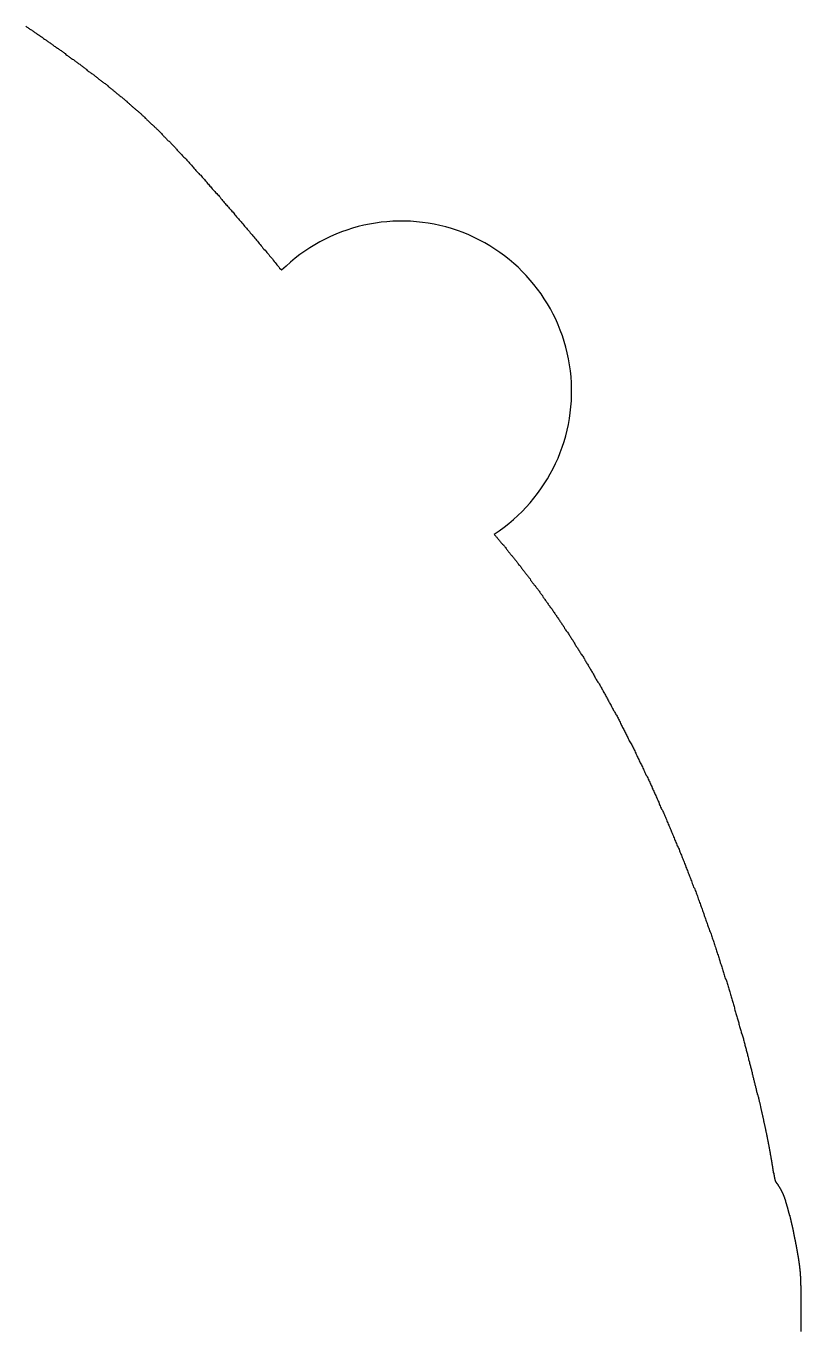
# Model space of a CAD drawing. Header units: millimetres. Extents: x 35 to 605, y 64 to 964.
# Drawn here: x 340.14 to 362.9, y 581.13 to 619.46 of the extents above; entities that cross this region are included whole.
import ezdxf

# ---------------------------------------------------------------- set-up
doc = ezdxf.new("R2010")
doc.units = ezdxf.units.MM

msp = doc.modelspace()

# ---------------------------------------------------------------- linework, layer by layer
for points in [[(340.127, 619.458, 0), (340.147, 619.438, 0), (340.167, 619.428, 0), (340.187, 619.418, 0), (340.207, 619.398, 0), (340.227, 619.388, 0), (340.247, 619.368, 0), (340.267, 619.358, 0), (340.297, 619.348, 0), (340.317, 619.328, 0), (340.337, 619.318, 0), (340.357, 619.298, 0), (340.377, 619.288, 0), (340.397, 619.268, 0), (340.417, 619.258, 0), (340.437, 619.248, 0), (340.457, 619.228, 0), (340.477, 619.218, 0), (340.507, 619.198, 0), (340.527, 619.188, 0), (340.547, 619.168, 0), (340.567, 619.158, 0), (340.587, 619.138, 0), (340.607, 619.128, 0), (340.627, 619.108, 0), (340.647, 619.098, 0), (340.677, 619.078, 0), (340.697, 619.068, 0), (340.717, 619.058, 0), (340.737, 619.038, 0), (340.757, 619.028, 0), (340.777, 619.008, 0), (340.797, 618.998, 0), (340.817, 618.978, 0), (340.847, 618.968, 0), (340.867, 618.948, 0), (340.887, 618.938, 0), (340.907, 618.918, 0), (340.927, 618.908, 0), (340.947, 618.888, 0), (340.967, 618.868, 0), (340.997, 618.858, 0), (341.017, 618.838, 0), (341.037, 618.828, 0), (341.057, 618.808, 0), (341.077, 618.798, 0), (341.097, 618.778, 0), (341.117, 618.768, 0), (341.137, 618.748, 0), (341.167, 618.738, 0), (341.187, 618.718, 0), (341.207, 618.708, 0), (341.227, 618.688, 0), (341.247, 618.678, 0), (341.267, 618.658, 0), (341.287, 618.648, 0), (341.307, 618.628, 0), (341.337, 618.608, 0), (341.357, 618.598, 0), (341.377, 618.578, 0), (341.397, 618.568, 0), (341.417, 618.548, 0), (341.437, 618.538, 0), (341.457, 618.518, 0), (341.477, 618.508, 0), (341.507, 618.488, 0), (341.527, 618.478, 0), (341.547, 618.458, 0), (341.567, 618.438, 0), (341.587, 618.428, 0), (341.607, 618.408, 0), (341.627, 618.398, 0), (341.647, 618.378, 0), (341.667, 618.368, 0), (341.687, 618.348, 0), (341.717, 618.338, 0), (341.737, 618.318, 0), (341.757, 618.298, 0), (341.777, 618.288, 0), (341.797, 618.268, 0), (341.817, 618.258, 0), (341.837, 618.238, 0), (341.857, 618.228, 0), (341.877, 618.208, 0), (341.897, 618.198, 0), (341.917, 618.178, 0), (341.937, 618.158, 0), (341.957, 618.148, 0), (341.977, 618.128, 0), (341.997, 618.118, 0), (342.017, 618.098, 0), (342.037, 618.088, 0), (342.057, 618.068, 0), (342.087, 618.058, 0), (342.107, 618.038, 0), (342.127, 618.028, 0), (342.147, 618.008, 0), (342.167, 617.988, 0), (342.187, 617.978, 0), (342.207, 617.958, 0), (342.227, 617.948, 0), (342.247, 617.928, 0), (342.257, 617.918, 0), (342.277, 617.898, 0), (342.297, 617.888, 0), (342.317, 617.868, 0), (342.337, 617.858, 0), (342.357, 617.838, 0), (342.377, 617.828, 0), (342.397, 617.808, 0), (342.417, 617.798, 0), (342.437, 617.778, 0), (342.457, 617.768, 0), (342.477, 617.748, 0), (342.497, 617.738, 0), (342.517, 617.718, 0), (342.537, 617.708, 0), (342.547, 617.688, 0), (342.567, 617.678, 0), (342.587, 617.658, 0), (342.607, 617.648, 0), (342.627, 617.628, 0), (342.647, 617.618, 0), (342.667, 617.598, 0), (342.687, 617.588, 0), (342.697, 617.568, 0), (342.717, 617.558, 0), (342.737, 617.538, 0), (342.757, 617.528, 0), (342.777, 617.508, 0), (342.787, 617.498, 0), (342.807, 617.478, 0), (342.827, 617.468, 0), (342.847, 617.448, 0), (342.867, 617.438, 0), (342.877, 617.418, 0), (342.897, 617.408, 0), (342.917, 617.388, 0), (342.937, 617.378, 0), (342.957, 617.358, 0), (342.967, 617.348, 0), (342.987, 617.328, 0), (343.007, 617.318, 0), (343.027, 617.298, 0), (343.037, 617.288, 0), (343.057, 617.268, 0), (343.077, 617.258, 0), (343.097, 617.248, 0), (343.107, 617.228, 0), (343.127, 617.218, 0), (343.147, 617.198, 0), (343.167, 617.188, 0), (343.177, 617.168, 0), (343.197, 617.158, 0), (343.217, 617.138, 0), (343.227, 617.128, 0), (343.247, 617.108, 0), (343.267, 617.098, 0), (343.277, 617.078, 0), (343.297, 617.068, 0), (343.317, 617.048, 0), (343.337, 617.038, 0), (343.347, 617.018, 0), (343.367, 617.008, 0), (343.387, 616.988, 0), (343.397, 616.978, 0), (343.417, 616.958, 0), (343.437, 616.948, 0), (343.447, 616.928, 0), (343.467, 616.918, 0), (343.487, 616.898, 0), (343.507, 616.888, 0), (343.517, 616.868, 0), (343.537, 616.848, 0), (343.557, 616.838, 0), (343.567, 616.818, 0), (343.587, 616.808, 0), (343.607, 616.788, 0), (343.617, 616.778, 0), (343.637, 616.758, 0), (343.657, 616.748, 0), (343.677, 616.728, 0), (343.687, 616.708, 0), (343.707, 616.698, 0), (343.727, 616.678, 0), (343.737, 616.668, 0), (343.757, 616.648, 0), (343.777, 616.628, 0), (343.787, 616.618, 0), (343.807, 616.598, 0), (343.827, 616.578, 0), (343.847, 616.568, 0), (343.857, 616.548, 0), (343.877, 616.528, 0), (343.897, 616.518, 0), (343.907, 616.498, 0), (343.927, 616.478, 0), (343.947, 616.468, 0), (343.967, 616.448, 0), (343.977, 616.428, 0), (343.997, 616.418, 0), (344.017, 616.398, 0), (344.037, 616.378, 0), (344.047, 616.368, 0), (344.067, 616.348, 0), (344.087, 616.328, 0), (344.107, 616.308, 0), (344.117, 616.298, 0), (344.137, 616.278, 0), (344.157, 616.258, 0), (344.177, 616.238, 0), (344.187, 616.218, 0), (344.207, 616.208, 0), (344.227, 616.188, 0), (344.247, 616.168, 0), (344.267, 616.148, 0), (344.277, 616.128, 0), (344.297, 616.108, 0), (344.317, 616.088, 0), (344.337, 616.078, 0), (344.357, 616.058, 0), (344.377, 616.038, 0), (344.387, 616.018, 0), (344.407, 615.998, 0), (344.427, 615.978, 0), (344.447, 615.958, 0), (344.467, 615.938, 0), (344.487, 615.918, 0), (344.507, 615.898, 0), (344.527, 615.878, 0), (344.537, 615.858, 0), (344.557, 615.838, 0), (344.577, 615.818, 0), (344.597, 615.798, 0), (344.617, 615.778, 0), (344.637, 615.758, 0), (344.657, 615.738, 0), (344.677, 615.718, 0), (344.697, 615.698, 0), (344.717, 615.678, 0), (344.737, 615.648, 0), (344.757, 615.628, 0), (344.777, 615.608, 0), (344.797, 615.588, 0), (344.817, 615.568, 0), (344.837, 615.548, 0), (344.857, 615.518, 0), (344.877, 615.498, 0), (344.897, 615.478, 0), (344.917, 615.458, 0), (344.937, 615.428, 0), (344.957, 615.408, 0), (344.977, 615.388, 0), (344.997, 615.368, 0), (345.027, 615.338, 0), (345.047, 615.318, 0), (345.067, 615.288, 0), (345.087, 615.268, 0), (345.107, 615.248, 0), (345.127, 615.218, 0), (345.147, 615.198, 0), (345.177, 615.168, 0), (345.197, 615.148, 0), (345.217, 615.128, 0), (345.237, 615.098, 0), (345.267, 615.078, 0), (345.287, 615.048, 0), (345.307, 615.018, 0), (345.327, 614.998, 0), (345.357, 614.968, 0), (345.377, 614.948, 0), (345.397, 614.918, 0), (345.427, 614.898, 0), (345.447, 614.868, 0), (345.467, 614.838, 0), (345.497, 614.818, 0), (345.517, 614.788, 0), (345.537, 614.758, 0), (345.567, 614.738, 0), (345.587, 614.708, 0), (345.607, 614.678, 0), (345.637, 614.648, 0), (345.657, 614.628, 0), (345.687, 614.598, 0), (345.707, 614.568, 0), (345.737, 614.538, 0), (345.757, 614.508, 0), (345.787, 614.488, 0), (345.807, 614.458, 0), (345.837, 614.428, 0), (345.857, 614.398, 0), (345.887, 614.368, 0), (345.907, 614.338, 0), (345.937, 614.308, 0), (345.957, 614.278, 0), (345.987, 614.248, 0), (346.007, 614.218, 0), (346.037, 614.198, 0), (346.057, 614.168, 0), (346.087, 614.138, 0), (346.107, 614.108, 0), (346.137, 614.078, 0), (346.167, 614.048, 0), (346.187, 614.018, 0), (346.217, 613.988, 0), (346.237, 613.958, 0), (346.267, 613.918, 0), (346.297, 613.888, 0), (346.317, 613.858, 0), (346.347, 613.828, 0), (346.377, 613.798, 0), (346.397, 613.768, 0), (346.427, 613.738, 0), (346.457, 613.708, 0), (346.477, 613.678, 0), (346.507, 613.648, 0), (346.537, 613.608, 0), (346.557, 613.578, 0), (346.587, 613.548, 0), (346.617, 613.518, 0), (346.637, 613.488, 0), (346.667, 613.458, 0), (346.697, 613.428, 0), (346.717, 613.388, 0), (346.747, 613.358, 0), (346.777, 613.328, 0), (346.797, 613.298, 0), (346.827, 613.268, 0), (346.857, 613.228, 0), (346.887, 613.198, 0), (346.907, 613.168, 0), (346.937, 613.138, 0), (346.967, 613.098, 0), (346.987, 613.068, 0), (347.017, 613.038, 0), (347.047, 613.008, 0), (347.077, 612.978, 0), (347.097, 612.938, 0), (347.127, 612.908, 0), (347.157, 612.878, 0), (347.187, 612.838, 0), (347.207, 612.808, 0), (347.237, 612.778, 0), (347.267, 612.748, 0), (347.287, 612.708, 0), (347.317, 612.678, 0), (347.347, 612.648, 0), (347.377, 612.618, 0), (347.397, 612.578, 0), (347.427, 612.548, 0), (347.457, 612.518, 0), (347.487, 612.478, 0), (347.507, 612.448, 0), (347.537, 612.418, 0), (347.567, 612.388, 0), (347.587, 612.348, 0), (347.617, 612.318, 0), (347.647, 612.288, 0)], [(353.887, 604.538, 0), (353.897, 604.518, 0), (353.917, 604.498, 0), (353.937, 604.478, 0), (353.947, 604.458, 0), (353.967, 604.448, 0), (353.977, 604.428, 0), (353.997, 604.408, 0), (354.007, 604.388, 0), (354.027, 604.368, 0), (354.047, 604.348, 0), (354.057, 604.328, 0), (354.077, 604.308, 0), (354.087, 604.288, 0), (354.107, 604.268, 0), (354.117, 604.258, 0), (354.137, 604.238, 0), (354.157, 604.218, 0), (354.167, 604.198, 0), (354.187, 604.178, 0), (354.197, 604.158, 0), (354.217, 604.138, 0), (354.237, 604.118, 0), (354.247, 604.098, 0), (354.267, 604.078, 0), (354.277, 604.058, 0), (354.297, 604.038, 0), (354.307, 604.018, 0), (354.327, 603.998, 0), (354.347, 603.978, 0), (354.357, 603.958, 0), (354.377, 603.938, 0), (354.387, 603.918, 0), (354.407, 603.908, 0), (354.417, 603.888, 0), (354.437, 603.868, 0), (354.457, 603.848, 0), (354.467, 603.828, 0), (354.487, 603.808, 0), (354.497, 603.788, 0), (354.517, 603.768, 0), (354.537, 603.748, 0), (354.547, 603.728, 0), (354.567, 603.708, 0), (354.577, 603.688, 0), (354.597, 603.668, 0), (354.607, 603.648, 0), (354.627, 603.628, 0), (354.647, 603.608, 0), (354.657, 603.588, 0), (354.677, 603.568, 0), (354.687, 603.538, 0), (354.707, 603.518, 0), (354.717, 603.498, 0), (354.737, 603.478, 0), (354.757, 603.458, 0), (354.767, 603.438, 0), (354.787, 603.418, 0), (354.797, 603.398, 0), (354.817, 603.378, 0), (354.827, 603.358, 0), (354.847, 603.338, 0), (354.867, 603.318, 0), (354.877, 603.298, 0), (354.897, 603.278, 0), (354.907, 603.258, 0), (354.927, 603.238, 0), (354.947, 603.218, 0), (354.957, 603.188, 0), (354.977, 603.168, 0), (354.987, 603.148, 0), (355.007, 603.128, 0), (355.017, 603.108, 0), (355.037, 603.088, 0), (355.057, 603.068, 0), (355.067, 603.048, 0), (355.087, 603.028, 0), (355.097, 602.998, 0), (355.117, 602.978, 0), (355.127, 602.958, 0), (355.147, 602.938, 0), (355.167, 602.918, 0), (355.177, 602.898, 0), (355.197, 602.878, 0), (355.207, 602.858, 0), (355.227, 602.828, 0), (355.237, 602.808, 0), (355.257, 602.788, 0), (355.267, 602.768, 0), (355.287, 602.748, 0), (355.307, 602.728, 0), (355.317, 602.698, 0), (355.337, 602.678, 0), (355.347, 602.658, 0), (355.367, 602.638, 0), (355.377, 602.618, 0), (355.397, 602.588, 0), (355.417, 602.568, 0), (355.427, 602.548, 0), (355.447, 602.528, 0), (355.457, 602.508, 0), (355.477, 602.478, 0), (355.487, 602.458, 0), (355.507, 602.438, 0), (355.527, 602.418, 0), (355.537, 602.388, 0), (355.557, 602.368, 0), (355.567, 602.348, 0), (355.587, 602.328, 0), (355.597, 602.298, 0), (355.617, 602.278, 0), (355.627, 602.258, 0), (355.647, 602.238, 0), (355.667, 602.208, 0), (355.677, 602.188, 0), (355.697, 602.168, 0), (355.707, 602.148, 0), (355.727, 602.118, 0), (355.737, 602.098, 0), (355.757, 602.078, 0), (355.777, 602.048, 0), (355.787, 602.028, 0), (355.807, 602.008, 0), (355.817, 601.978, 0), (355.837, 601.958, 0), (355.847, 601.938, 0), (355.867, 601.918, 0), (355.877, 601.888, 0), (355.897, 601.868, 0), (355.917, 601.848, 0), (355.927, 601.818, 0), (355.947, 601.798, 0), (355.957, 601.768, 0), (355.977, 601.748, 0), (355.987, 601.728, 0), (356.007, 601.698, 0), (356.017, 601.678, 0), (356.037, 601.658, 0), (356.057, 601.628, 0), (356.067, 601.608, 0), (356.087, 601.578, 0), (356.097, 601.558, 0), (356.117, 601.538, 0), (356.127, 601.508, 0), (356.147, 601.488, 0), (356.157, 601.458, 0), (356.177, 601.438, 0), (356.197, 601.418, 0), (356.207, 601.388, 0), (356.227, 601.368, 0), (356.237, 601.338, 0), (356.257, 601.318, 0), (356.267, 601.288, 0), (356.287, 601.268, 0), (356.297, 601.238, 0), (356.317, 601.218, 0), (356.337, 601.198, 0), (356.347, 601.168, 0), (356.367, 601.148, 0), (356.377, 601.118, 0), (356.397, 601.098, 0), (356.407, 601.068, 0), (356.427, 601.048, 0), (356.437, 601.018, 0), (356.457, 600.998, 0), (356.477, 600.968, 0), (356.487, 600.948, 0), (356.507, 600.918, 0), (356.517, 600.888, 0), (356.537, 600.868, 0), (356.547, 600.838, 0), (356.567, 600.818, 0), (356.577, 600.788, 0), (356.597, 600.768, 0), (356.607, 600.738, 0), (356.627, 600.718, 0), (356.647, 600.688, 0), (356.657, 600.658, 0), (356.677, 600.638, 0), (356.687, 600.608, 0), (356.707, 600.588, 0), (356.717, 600.558, 0), (356.737, 600.528, 0), (356.747, 600.508, 0), (356.767, 600.478, 0), (356.787, 600.458, 0), (356.797, 600.428, 0), (356.817, 600.398, 0), (356.827, 600.378, 0), (356.847, 600.348, 0), (356.857, 600.318, 0), (356.877, 600.298, 0), (356.887, 600.268, 0), (356.907, 600.238, 0), (356.917, 600.218, 0), (356.937, 600.188, 0), (356.957, 600.158, 0), (356.967, 600.138, 0), (356.987, 600.108, 0), (356.997, 600.078, 0), (357.017, 600.058, 0), (357.027, 600.028, 0), (357.047, 599.998, 0), (357.057, 599.968, 0), (357.077, 599.948, 0), (357.087, 599.918, 0), (357.107, 599.888, 0), (357.127, 599.858, 0), (357.137, 599.838, 0), (357.157, 599.808, 0), (357.167, 599.778, 0), (357.187, 599.748, 0), (357.197, 599.728, 0), (357.217, 599.698, 0), (357.227, 599.668, 0), (357.247, 599.638, 0), (357.257, 599.608, 0), (357.277, 599.588, 0), (357.287, 599.558, 0), (357.307, 599.528, 0), (357.327, 599.498, 0), (357.337, 599.468, 0), (357.357, 599.438, 0), (357.367, 599.418, 0), (357.387, 599.388, 0), (357.397, 599.358, 0), (357.417, 599.328, 0), (357.427, 599.298, 0), (357.447, 599.268, 0), (357.457, 599.238, 0), (357.477, 599.218, 0), (357.497, 599.188, 0), (357.507, 599.158, 0), (357.527, 599.128, 0), (357.537, 599.098, 0), (357.557, 599.068, 0), (357.567, 599.038, 0), (357.587, 599.008, 0), (357.597, 598.978, 0), (357.617, 598.948, 0), (357.627, 598.918, 0), (357.647, 598.888, 0), (357.657, 598.858, 0), (357.677, 598.828, 0), (357.697, 598.798, 0), (357.707, 598.768, 0), (357.727, 598.738, 0), (357.737, 598.708, 0), (357.757, 598.678, 0), (357.767, 598.648, 0), (357.787, 598.618, 0), (357.797, 598.588, 0), (357.817, 598.558, 0), (357.827, 598.528, 0), (357.847, 598.498, 0), (357.857, 598.468, 0), (357.877, 598.438, 0), (357.887, 598.408, 0), (357.907, 598.378, 0), (357.927, 598.348, 0), (357.937, 598.318, 0), (357.957, 598.288, 0), (357.967, 598.258, 0), (357.987, 598.228, 0), (357.997, 598.198, 0), (358.017, 598.168, 0), (358.027, 598.128, 0), (358.047, 598.098, 0), (358.057, 598.068, 0), (358.077, 598.038, 0), (358.087, 598.008, 0), (358.107, 597.978, 0), (358.117, 597.948, 0), (358.137, 597.918, 0), (358.147, 597.878, 0), (358.167, 597.848, 0), (358.177, 597.818, 0), (358.197, 597.788, 0), (358.217, 597.758, 0), (358.227, 597.728, 0), (358.247, 597.698, 0), (358.257, 597.658, 0), (358.277, 597.628, 0), (358.287, 597.598, 0), (358.307, 597.568, 0), (358.317, 597.538, 0), (358.337, 597.498, 0), (358.347, 597.468, 0), (358.367, 597.438, 0), (358.377, 597.408, 0), (358.397, 597.378, 0), (358.407, 597.338, 0), (358.427, 597.308, 0), (358.437, 597.278, 0), (358.457, 597.248, 0), (358.467, 597.208, 0), (358.487, 597.178, 0), (358.497, 597.148, 0), (358.517, 597.118, 0), (358.527, 597.078, 0), (358.547, 597.048, 0), (358.557, 597.018, 0), (358.577, 596.988, 0), (358.587, 596.948, 0), (358.607, 596.918, 0), (358.617, 596.888, 0), (358.637, 596.858, 0), (358.647, 596.818, 0), (358.667, 596.788, 0), (358.677, 596.758, 0), (358.697, 596.718, 0), (358.707, 596.688, 0), (358.727, 596.658, 0), (358.737, 596.618, 0), (358.747, 596.588, 0), (358.767, 596.558, 0), (358.777, 596.518, 0), (358.797, 596.488, 0), (358.807, 596.458, 0), (358.827, 596.428, 0), (358.837, 596.388, 0), (358.857, 596.358, 0), (358.867, 596.328, 0), (358.887, 596.288, 0), (358.897, 596.258, 0), (358.917, 596.218, 0), (358.927, 596.188, 0), (358.947, 596.158, 0), (358.957, 596.118, 0), (358.967, 596.088, 0), (358.987, 596.058, 0), (358.997, 596.018, 0), (359.017, 595.988, 0), (359.027, 595.958, 0), (359.047, 595.918, 0), (359.057, 595.888, 0), (359.077, 595.848, 0), (359.087, 595.818, 0), (359.097, 595.788, 0), (359.117, 595.748, 0), (359.127, 595.718, 0), (359.147, 595.688, 0), (359.157, 595.648, 0), (359.177, 595.618, 0), (359.187, 595.578, 0), (359.197, 595.548, 0), (359.217, 595.518, 0), (359.227, 595.478, 0), (359.247, 595.448, 0), (359.257, 595.408, 0), (359.267, 595.378, 0), (359.287, 595.338, 0), (359.297, 595.308, 0), (359.317, 595.278, 0), (359.327, 595.238, 0), (359.337, 595.208, 0), (359.357, 595.168, 0), (359.367, 595.138, 0), (359.387, 595.108, 0), (359.397, 595.068, 0), (359.407, 595.038, 0), (359.427, 594.998, 0), (359.437, 594.968, 0), (359.457, 594.928, 0), (359.467, 594.898, 0), (359.477, 594.858, 0), (359.497, 594.828, 0), (359.507, 594.798, 0), (359.517, 594.758, 0), (359.537, 594.728, 0), (359.547, 594.688, 0), (359.567, 594.658, 0), (359.577, 594.618, 0), (359.587, 594.588, 0), (359.607, 594.548, 0), (359.617, 594.518, 0), (359.627, 594.488, 0), (359.647, 594.448, 0), (359.657, 594.418, 0), (359.667, 594.378, 0), (359.687, 594.348, 0), (359.697, 594.308, 0), (359.707, 594.278, 0), (359.727, 594.238, 0), (359.737, 594.208, 0), (359.747, 594.168, 0), (359.767, 594.138, 0), (359.777, 594.108, 0), (359.787, 594.068, 0), (359.807, 594.038, 0), (359.817, 593.998, 0), (359.827, 593.968, 0), (359.847, 593.928, 0), (359.857, 593.898, 0), (359.867, 593.858, 0), (359.877, 593.828, 0), (359.897, 593.788, 0), (359.907, 593.758, 0), (359.917, 593.718, 0), (359.937, 593.688, 0), (359.947, 593.648, 0), (359.957, 593.618, 0), (359.967, 593.588, 0), (359.987, 593.548, 0), (359.997, 593.518, 0), (360.007, 593.478, 0), (360.017, 593.448, 0), (360.037, 593.408, 0), (360.047, 593.378, 0), (360.057, 593.338, 0), (360.067, 593.308, 0), (360.087, 593.268, 0), (360.097, 593.238, 0), (360.107, 593.198, 0), (360.117, 593.168, 0), (360.137, 593.128, 0), (360.147, 593.098, 0), (360.157, 593.058, 0), (360.167, 593.028, 0), (360.177, 592.998, 0), (360.197, 592.958, 0), (360.207, 592.928, 0), (360.217, 592.888, 0), (360.227, 592.858, 0), (360.247, 592.818, 0), (360.257, 592.788, 0), (360.267, 592.748, 0), (360.277, 592.718, 0), (360.287, 592.678, 0), (360.297, 592.648, 0), (360.317, 592.608, 0), (360.327, 592.578, 0), (360.337, 592.548, 0), (360.347, 592.508, 0), (360.357, 592.478, 0), (360.367, 592.438, 0), (360.387, 592.408, 0), (360.397, 592.368, 0), (360.407, 592.338, 0), (360.417, 592.298, 0), (360.427, 592.268, 0), (360.437, 592.238, 0), (360.447, 592.198, 0), (360.467, 592.168, 0), (360.477, 592.128, 0), (360.487, 592.098, 0), (360.497, 592.058, 0), (360.507, 592.028, 0), (360.517, 591.998, 0), (360.527, 591.958, 0), (360.537, 591.928, 0), (360.557, 591.888, 0), (360.567, 591.858, 0), (360.577, 591.828, 0), (360.587, 591.788, 0), (360.597, 591.758, 0), (360.607, 591.718, 0), (360.617, 591.688, 0), (360.627, 591.658, 0), (360.637, 591.618, 0), (360.647, 591.588, 0), (360.657, 591.548, 0), (360.667, 591.518, 0), (360.677, 591.488, 0), (360.697, 591.448, 0), (360.707, 591.418, 0), (360.717, 591.388, 0), (360.727, 591.348, 0), (360.737, 591.318, 0), (360.747, 591.288, 0), (360.757, 591.248, 0), (360.767, 591.218, 0), (360.777, 591.178, 0), (360.787, 591.148, 0), (360.797, 591.118, 0), (360.807, 591.088, 0), (360.817, 591.048, 0), (360.827, 591.018, 0), (360.837, 590.988, 0), (360.847, 590.948, 0), (360.857, 590.918, 0), (360.867, 590.888, 0), (360.877, 590.848, 0), (360.887, 590.818, 0), (360.897, 590.788, 0), (360.907, 590.758, 0), (360.917, 590.718, 0), (360.927, 590.688, 0), (360.937, 590.658, 0), (360.947, 590.618, 0), (360.947, 590.588, 0), (360.957, 590.558, 0), (360.967, 590.528, 0), (360.977, 590.498, 0), (360.987, 590.458, 0), (360.997, 590.428, 0), (361.007, 590.398, 0), (361.017, 590.368, 0), (361.027, 590.328, 0), (361.037, 590.298, 0), (361.047, 590.268, 0), (361.057, 590.238, 0), (361.067, 590.208, 0), (361.077, 590.178, 0), (361.077, 590.138, 0), (361.087, 590.108, 0), (361.097, 590.078, 0), (361.107, 590.048, 0), (361.117, 590.018, 0), (361.127, 589.988, 0), (361.137, 589.958, 0), (361.147, 589.918, 0), (361.147, 589.888, 0), (361.157, 589.858, 0), (361.167, 589.828, 0), (361.177, 589.798, 0), (361.187, 589.768, 0), (361.197, 589.738, 0), (361.207, 589.708, 0), (361.207, 589.678, 0), (361.217, 589.648, 0), (361.227, 589.618, 0), (361.237, 589.588, 0), (361.247, 589.558, 0), (361.247, 589.528, 0), (361.257, 589.498, 0), (361.267, 589.468, 0), (361.277, 589.438, 0), (361.287, 589.408, 0), (361.287, 589.378, 0), (361.297, 589.348, 0), (361.307, 589.318, 0), (361.317, 589.288, 0), (361.327, 589.258, 0), (361.327, 589.228, 0), (361.337, 589.198, 0), (361.347, 589.168, 0), (361.357, 589.138, 0), (361.357, 589.108, 0), (361.367, 589.078, 0), (361.377, 589.058, 0), (361.387, 589.028, 0), (361.387, 588.998, 0), (361.397, 588.968, 0), (361.407, 588.938, 0), (361.417, 588.908, 0), (361.417, 588.888, 0), (361.427, 588.858, 0), (361.437, 588.828, 0), (361.447, 588.798, 0), (361.447, 588.768, 0), (361.457, 588.748, 0), (361.467, 588.718, 0), (361.467, 588.688, 0), (361.477, 588.658, 0), (361.487, 588.638, 0), (361.487, 588.608, 0), (361.497, 588.578, 0), (361.507, 588.558, 0), (361.507, 588.528, 0), (361.517, 588.498, 0), (361.527, 588.478, 0), (361.527, 588.448, 0), (361.537, 588.418, 0), (361.547, 588.398, 0), (361.547, 588.368, 0), (361.557, 588.338, 0), (361.567, 588.318, 0), (361.567, 588.288, 0), (361.577, 588.268, 0), (361.587, 588.238, 0), (361.587, 588.218, 0), (361.597, 588.188, 0), (361.597, 588.168, 0), (361.607, 588.138, 0), (361.617, 588.118, 0), (361.617, 588.088, 0), (361.627, 588.068, 0), (361.627, 588.038, 0), (361.637, 588.018, 0), (361.647, 587.988, 0), (361.647, 587.968, 0), (361.657, 587.938, 0), (361.657, 587.918, 0), (361.667, 587.898, 0), (361.667, 587.868, 0), (361.677, 587.848, 0), (361.687, 587.828, 0), (361.687, 587.798, 0), (361.697, 587.778, 0), (361.697, 587.758, 0), (361.707, 587.728, 0), (361.707, 587.708, 0), (361.717, 587.688, 0), (361.717, 587.658, 0), (361.727, 587.638, 0), (361.727, 587.618, 0), (361.737, 587.598, 0), (361.737, 587.578, 0), (361.747, 587.548, 0), (361.747, 587.528, 0), (361.757, 587.508, 0), (361.757, 587.488, 0), (361.767, 587.468, 0), (361.767, 587.448, 0), (361.777, 587.418, 0), (361.777, 587.398, 0), (361.787, 587.378, 0), (361.787, 587.358, 0), (361.797, 587.338, 0), (361.797, 587.318, 0), (361.797, 587.298, 0), (361.807, 587.278, 0), (361.807, 587.258, 0), (361.817, 587.238, 0), (361.817, 587.218, 0), (361.827, 587.198, 0), (361.827, 587.178, 0), (361.837, 587.158, 0), (361.837, 587.148, 0), (361.837, 587.128, 0), (361.847, 587.108, 0), (361.847, 587.088, 0), (361.857, 587.068, 0), (361.857, 587.048, 0), (361.857, 587.028, 0), (361.867, 587.018, 0), (361.867, 586.998, 0), (361.867, 586.978, 0), (361.877, 586.958, 0), (361.877, 586.948, 0), (361.887, 586.928, 0), (361.887, 586.908, 0), (361.887, 586.888, 0), (361.897, 586.878, 0), (361.897, 586.858, 0), (361.897, 586.838, 0), (361.907, 586.828, 0), (361.907, 586.808, 0), (361.907, 586.798, 0), (361.917, 586.778, 0), (361.917, 586.758, 0), (361.917, 586.748, 0), (361.927, 586.728, 0), (361.927, 586.718, 0), (361.927, 586.698, 0), (361.937, 586.688, 0), (361.937, 586.668, 0), (361.937, 586.658, 0), (361.937, 586.638, 0), (361.947, 586.628, 0), (361.947, 586.608, 0), (361.947, 586.598, 0), (361.957, 586.578, 0), (361.957, 586.568, 0), (361.957, 586.548, 0), (361.957, 586.538, 0), (361.967, 586.528, 0), (361.967, 586.508, 0), (361.967, 586.498, 0), (361.967, 586.488, 0), (361.977, 586.468, 0), (361.977, 586.458, 0), (361.977, 586.448, 0), (361.977, 586.428, 0), (361.987, 586.418, 0), (361.987, 586.408, 0), (361.987, 586.398, 0), (361.987, 586.378, 0), (361.997, 586.368, 0), (361.997, 586.358, 0), (361.997, 586.348, 0), (361.997, 586.328, 0), (361.997, 586.318, 0), (362.007, 586.308, 0), (362.007, 586.298, 0), (362.007, 586.288, 0), (362.007, 586.278, 0), (362.017, 586.258, 0), (362.017, 586.248, 0), (362.017, 586.238, 0), (362.017, 586.228, 0), (362.017, 586.218, 0), (362.017, 586.208, 0), (362.027, 586.198, 0), (362.027, 586.188, 0), (362.027, 586.178, 0), (362.027, 586.168, 0), (362.027, 586.158, 0), (362.037, 586.148, 0), (362.037, 586.138, 0), (362.037, 586.128, 0), (362.037, 586.118, 0), (362.037, 586.108, 0), (362.037, 586.098, 0), (362.047, 586.088, 0), (362.047, 586.078, 0), (362.047, 586.068, 0), (362.047, 586.058, 0), (362.047, 586.048, 0), (362.047, 586.038, 0), (362.047, 586.028, 0), (362.057, 586.018, 0), (362.057, 586.018, 0), (362.057, 586.008, 0), (362.057, 585.998, 0), (362.057, 585.988, 0), (362.057, 585.978, 0), (362.057, 585.968, 0), (362.067, 585.968, 0), (362.067, 585.958, 0), (362.067, 585.948, 0), (362.067, 585.938, 0), (362.067, 585.928, 0), (362.067, 585.928, 0), (362.067, 585.918, 0), (362.067, 585.908, 0), (362.077, 585.898, 0), (362.077, 585.898, 0), (362.077, 585.888, 0), (362.077, 585.878, 0), (362.077, 585.868, 0), (362.077, 585.868, 0), (362.077, 585.858, 0), (362.077, 585.848, 0), (362.077, 585.848, 0), (362.087, 585.838, 0), (362.087, 585.828, 0), (362.087, 585.828, 0), (362.087, 585.818, 0), (362.087, 585.808, 0), (362.087, 585.808, 0), (362.087, 585.798, 0), (362.087, 585.798, 0), (362.087, 585.788, 0), (362.087, 585.778, 0), (362.097, 585.778, 0), (362.097, 585.768, 0), (362.097, 585.768, 0), (362.097, 585.758, 0), (362.097, 585.758, 0), (362.097, 585.748, 0), (362.097, 585.738, 0), (362.097, 585.738, 0), (362.097, 585.728, 0), (362.097, 585.728, 0), (362.097, 585.718, 0), (362.097, 585.718, 0), (362.107, 585.708, 0), (362.107, 585.708, 0), (362.107, 585.698, 0), (362.107, 585.698, 0), (362.107, 585.688, 0), (362.107, 585.688, 0), (362.107, 585.688, 0), (362.107, 585.678, 0), (362.107, 585.678, 0), (362.107, 585.668, 0), (362.107, 585.668, 0), (362.107, 585.658, 0), (362.107, 585.658, 0), (362.107, 585.658, 0), (362.117, 585.648, 0), (362.117, 585.648, 0), (362.117, 585.638, 0), (362.117, 585.638, 0), (362.117, 585.638, 0), (362.117, 585.628, 0), (362.117, 585.628, 0), (362.117, 585.628, 0), (362.117, 585.618, 0), (362.117, 585.618, 0), (362.117, 585.618, 0), (362.117, 585.608, 0), (362.117, 585.608, 0), (362.117, 585.608, 0), (362.117, 585.598, 0), (362.127, 585.598, 0), (362.127, 585.598, 0), (362.127, 585.588, 0), (362.127, 585.588, 0), (362.127, 585.588, 0), (362.127, 585.588, 0), (362.127, 585.578, 0), (362.127, 585.578, 0), (362.127, 585.578, 0), (362.127, 585.578, 0), (362.127, 585.568, 0), (362.127, 585.568, 0), (362.127, 585.568, 0), (362.127, 585.568, 0), (362.127, 585.568, 0), (362.127, 585.558, 0), (362.127, 585.558, 0), (362.127, 585.558, 0), (362.137, 585.558, 0), (362.137, 585.558, 0), (362.137, 585.548, 0), (362.137, 585.548, 0), (362.137, 585.548, 0), (362.137, 585.548, 0), (362.137, 585.548, 0), (362.137, 585.548, 0), (362.137, 585.548, 0), (362.137, 585.538, 0), (362.137, 585.538, 0), (362.137, 585.538, 0), (362.137, 585.538, 0), (362.137, 585.538, 0), (362.137, 585.538, 0), (362.137, 585.538, 0), (362.137, 585.538, 0), (362.137, 585.538, 0), (362.137, 585.528, 0), (362.137, 585.528, 0), (362.137, 585.528, 0), (362.137, 585.528, 0), (362.137, 585.528, 0), (362.137, 585.528, 0), (362.147, 585.528, 0), (362.147, 585.528, 0), (362.147, 585.528, 0), (362.147, 585.528, 0), (362.147, 585.518, 0), (362.147, 585.518, 0), (362.147, 585.518, 0), (362.147, 585.518, 0), (362.147, 585.518, 0), (362.147, 585.518, 0), (362.147, 585.518, 0), (362.147, 585.518, 0), (362.147, 585.518, 0), (362.147, 585.518, 0), (362.147, 585.518, 0), (362.147, 585.518, 0), (362.147, 585.508, 0), (362.147, 585.508, 0), (362.147, 585.508, 0), (362.147, 585.508, 0), (362.147, 585.508, 0), (362.157, 585.508, 0), (362.157, 585.508, 0), (362.157, 585.508, 0), (362.157, 585.508, 0), (362.157, 585.508, 0), (362.157, 585.508, 0), (362.157, 585.498, 0), (362.157, 585.498, 0), (362.157, 585.498, 0), (362.157, 585.498, 0), (362.157, 585.498, 0), (362.157, 585.498, 0), (362.157, 585.498, 0), (362.157, 585.498, 0), (362.167, 585.498, 0), (362.167, 585.488, 0), (362.167, 585.488, 0), (362.167, 585.488, 0), (362.167, 585.488, 0), (362.167, 585.488, 0), (362.167, 585.488, 0), (362.167, 585.488, 0), (362.167, 585.488, 0), (362.167, 585.478, 0), (362.177, 585.478, 0), (362.177, 585.478, 0), (362.177, 585.478, 0), (362.177, 585.478, 0), (362.177, 585.478, 0), (362.177, 585.468, 0), (362.177, 585.468, 0), (362.177, 585.468, 0), (362.177, 585.468, 0), (362.187, 585.468, 0), (362.187, 585.468, 0), (362.187, 585.458, 0), (362.187, 585.458, 0), (362.187, 585.458, 0), (362.187, 585.458, 0), (362.187, 585.458, 0), (362.197, 585.458, 0), (362.197, 585.448, 0), (362.197, 585.448, 0), (362.197, 585.448, 0), (362.197, 585.448, 0), (362.197, 585.448, 0), (362.207, 585.438, 0), (362.207, 585.438, 0), (362.207, 585.438, 0), (362.207, 585.438, 0), (362.207, 585.428, 0), (362.207, 585.428, 0), (362.217, 585.428, 0), (362.217, 585.428, 0), (362.217, 585.428, 0), (362.217, 585.418, 0), (362.217, 585.418, 0), (362.217, 585.418, 0), (362.227, 585.418, 0), (362.227, 585.408, 0), (362.227, 585.408, 0), (362.227, 585.408, 0), (362.227, 585.408, 0), (362.237, 585.398, 0), (362.237, 585.398, 0), (362.237, 585.398, 0), (362.237, 585.388, 0), (362.237, 585.388, 0), (362.247, 585.388, 0), (362.247, 585.388, 0), (362.247, 585.378, 0), (362.247, 585.378, 0), (362.247, 585.378, 0), (362.257, 585.368, 0), (362.257, 585.368, 0), (362.257, 585.368, 0), (362.257, 585.358, 0), (362.257, 585.358, 0), (362.267, 585.358, 0), (362.267, 585.358, 0), (362.267, 585.348, 0), (362.267, 585.348, 0), (362.267, 585.348, 0), (362.277, 585.338, 0), (362.277, 585.338, 0), (362.277, 585.338, 0), (362.277, 585.328, 0), (362.277, 585.328, 0), (362.287, 585.318, 0), (362.287, 585.318, 0), (362.287, 585.318, 0), (362.287, 585.308, 0), (362.297, 585.308, 0), (362.297, 585.308, 0), (362.297, 585.298, 0), (362.297, 585.298, 0), (362.297, 585.288, 0), (362.307, 585.288, 0), (362.307, 585.288, 0), (362.307, 585.278, 0), (362.307, 585.278, 0), (362.307, 585.278, 0), (362.317, 585.268, 0), (362.317, 585.268, 0), (362.317, 585.258, 0), (362.317, 585.258, 0), (362.327, 585.248, 0), (362.327, 585.248, 0), (362.327, 585.248, 0), (362.327, 585.238, 0), (362.327, 585.238, 0), (362.337, 585.228, 0), (362.337, 585.228, 0), (362.337, 585.218, 0), (362.337, 585.218, 0), (362.347, 585.208, 0), (362.347, 585.208, 0), (362.347, 585.198, 0), (362.347, 585.198, 0), (362.347, 585.188, 0), (362.357, 585.188, 0), (362.357, 585.178, 0), (362.357, 585.178, 0), (362.357, 585.168, 0), (362.367, 585.168, 0), (362.367, 585.158, 0), (362.367, 585.158, 0), (362.367, 585.148, 0), (362.377, 585.148, 0), (362.377, 585.138, 0), (362.377, 585.138, 0), (362.377, 585.128, 0), (362.377, 585.128, 0), (362.387, 585.118, 0), (362.387, 585.118, 0), (362.387, 585.108, 0), (362.387, 585.098, 0), (362.397, 585.098, 0), (362.397, 585.088, 0), (362.397, 585.088, 0), (362.397, 585.078, 0), (362.397, 585.078, 0), (362.407, 585.068, 0), (362.407, 585.058, 0), (362.407, 585.058, 0), (362.407, 585.048, 0), (362.417, 585.048, 0), (362.417, 585.038, 0), (362.417, 585.028, 0), (362.417, 585.028, 0), (362.417, 585.018, 0), (362.427, 585.008, 0), (362.427, 585.008, 0), (362.427, 584.998, 0), (362.427, 584.988, 0), (362.437, 584.988, 0), (362.437, 584.978, 0), (362.437, 584.968, 0), (362.437, 584.968, 0), (362.447, 584.958, 0), (362.447, 584.948, 0), (362.447, 584.938, 0), (362.447, 584.938, 0), (362.447, 584.928, 0), (362.457, 584.918, 0), (362.457, 584.918, 0), (362.457, 584.908, 0), (362.457, 584.898, 0), (362.467, 584.888, 0), (362.467, 584.888, 0), (362.467, 584.878, 0), (362.467, 584.868, 0), (362.477, 584.858, 0), (362.477, 584.858, 0), (362.477, 584.848, 0), (362.477, 584.838, 0), (362.477, 584.828, 0), (362.487, 584.818, 0), (362.487, 584.818, 0), (362.487, 584.808, 0), (362.487, 584.798, 0), (362.497, 584.788, 0), (362.497, 584.778, 0), (362.497, 584.778, 0), (362.497, 584.768, 0), (362.507, 584.758, 0), (362.507, 584.748, 0), (362.507, 584.738, 0), (362.507, 584.728, 0), (362.507, 584.728, 0), (362.517, 584.718, 0), (362.517, 584.708, 0), (362.517, 584.698, 0), (362.517, 584.688, 0), (362.527, 584.678, 0), (362.527, 584.668, 0), (362.527, 584.668, 0), (362.527, 584.658, 0), (362.527, 584.648, 0), (362.537, 584.638, 0), (362.537, 584.628, 0), (362.537, 584.618, 0), (362.537, 584.608, 0), (362.547, 584.598, 0), (362.547, 584.588, 0), (362.547, 584.588, 0), (362.547, 584.578, 0), (362.557, 584.568, 0), (362.557, 584.558, 0), (362.557, 584.548, 0), (362.557, 584.538, 0), (362.557, 584.528, 0), (362.567, 584.518, 0), (362.567, 584.508, 0), (362.567, 584.498, 0), (362.567, 584.488, 0), (362.577, 584.478, 0), (362.577, 584.478, 0), (362.577, 584.468, 0), (362.577, 584.458, 0), (362.577, 584.448, 0), (362.587, 584.438, 0), (362.587, 584.428, 0), (362.587, 584.418, 0), (362.587, 584.408, 0), (362.597, 584.398, 0), (362.597, 584.388, 0), (362.597, 584.378, 0), (362.597, 584.368, 0), (362.597, 584.358, 0), (362.607, 584.348, 0), (362.607, 584.338, 0), (362.607, 584.328, 0), (362.607, 584.318, 0), (362.617, 584.308, 0), (362.617, 584.298, 0), (362.617, 584.288, 0), (362.617, 584.278, 0), (362.617, 584.268, 0), (362.627, 584.258, 0), (362.627, 584.258, 0), (362.627, 584.248, 0), (362.627, 584.238, 0), (362.637, 584.228, 0), (362.637, 584.218, 0), (362.637, 584.208, 0), (362.637, 584.198, 0), (362.637, 584.188, 0), (362.647, 584.178, 0), (362.647, 584.168, 0), (362.647, 584.158, 0), (362.647, 584.148, 0), (362.657, 584.138, 0), (362.657, 584.128, 0), (362.657, 584.118, 0), (362.657, 584.108, 0), (362.657, 584.098, 0), (362.667, 584.088, 0), (362.667, 584.078, 0), (362.667, 584.068, 0), (362.667, 584.058, 0), (362.667, 584.048, 0), (362.677, 584.038, 0), (362.677, 584.028, 0), (362.677, 584.018, 0), (362.677, 584.008, 0), (362.677, 583.998, 0), (362.687, 583.988, 0), (362.687, 583.978, 0), (362.687, 583.968, 0), (362.687, 583.958, 0), (362.687, 583.948, 0), (362.697, 583.938, 0), (362.697, 583.928, 0), (362.697, 583.918, 0), (362.697, 583.908, 0), (362.697, 583.898, 0), (362.707, 583.888, 0), (362.707, 583.878, 0), (362.707, 583.868, 0), (362.707, 583.858, 0), (362.707, 583.848, 0), (362.717, 583.838, 0), (362.717, 583.828, 0), (362.717, 583.818, 0), (362.717, 583.818, 0), (362.717, 583.808, 0), (362.727, 583.798, 0), (362.727, 583.788, 0), (362.727, 583.778, 0), (362.727, 583.768, 0), (362.727, 583.758, 0), (362.737, 583.748, 0), (362.737, 583.738, 0), (362.737, 583.728, 0), (362.737, 583.718, 0), (362.737, 583.708, 0), (362.737, 583.698, 0), (362.747, 583.688, 0), (362.747, 583.678, 0), (362.747, 583.668, 0), (362.747, 583.658, 0), (362.747, 583.648, 0), (362.757, 583.648, 0), (362.757, 583.638, 0), (362.757, 583.628, 0), (362.757, 583.618, 0), (362.757, 583.608, 0), (362.757, 583.598, 0), (362.767, 583.588, 0), (362.767, 583.578, 0), (362.767, 583.568, 0), (362.767, 583.558, 0), (362.767, 583.558, 0), (362.767, 583.548, 0), (362.777, 583.538, 0), (362.777, 583.528, 0), (362.777, 583.518, 0), (362.777, 583.508, 0), (362.777, 583.498, 0), (362.777, 583.488, 0), (362.787, 583.488, 0), (362.787, 583.478, 0), (362.787, 583.468, 0), (362.787, 583.458, 0), (362.787, 583.448, 0), (362.787, 583.438, 0), (362.787, 583.438, 0), (362.797, 583.428, 0), (362.797, 583.418, 0), (362.797, 583.408, 0), (362.797, 583.398, 0), (362.797, 583.388, 0), (362.797, 583.388, 0), (362.797, 583.378, 0), (362.807, 583.368, 0), (362.807, 583.358, 0), (362.807, 583.348, 0), (362.807, 583.348, 0), (362.807, 583.338, 0), (362.807, 583.328, 0), (362.807, 583.318, 0), (362.817, 583.318, 0), (362.817, 583.308, 0), (362.817, 583.298, 0), (362.817, 583.288, 0), (362.817, 583.288, 0), (362.817, 583.278, 0), (362.817, 583.268, 0), (362.817, 583.258, 0), (362.827, 583.258, 0), (362.827, 583.248, 0), (362.827, 583.238, 0), (362.827, 583.228, 0), (362.827, 583.228, 0), (362.827, 583.218, 0), (362.827, 583.208, 0), (362.827, 583.208, 0), (362.827, 583.198, 0), (362.837, 583.188, 0), (362.837, 583.188, 0), (362.837, 583.178, 0), (362.837, 583.168, 0), (362.837, 583.158, 0), (362.837, 583.158, 0), (362.837, 583.148, 0), (362.837, 583.138, 0), (362.837, 583.138, 0), (362.837, 583.128, 0), (362.847, 583.118, 0), (362.847, 583.118, 0), (362.847, 583.108, 0), (362.847, 583.098, 0), (362.847, 583.098, 0), (362.847, 583.088, 0), (362.847, 583.078, 0), (362.847, 583.078, 0), (362.847, 583.068, 0), (362.847, 583.068, 0), (362.857, 583.058, 0), (362.857, 583.048, 0), (362.857, 583.048, 0), (362.857, 583.038, 0), (362.857, 583.028, 0), (362.857, 583.028, 0), (362.857, 583.018, 0), (362.857, 583.008, 0), (362.857, 583.008, 0), (362.857, 582.998, 0), (362.857, 582.988, 0), (362.857, 582.988, 0), (362.857, 582.978, 0), (362.867, 582.968, 0), (362.867, 582.968, 0), (362.867, 582.958, 0), (362.867, 582.958, 0), (362.867, 582.948, 0), (362.867, 582.938, 0), (362.867, 582.938, 0), (362.867, 582.928, 0), (362.867, 582.918, 0), (362.867, 582.918, 0), (362.867, 582.908, 0), (362.867, 582.898, 0), (362.867, 582.898, 0), (362.867, 582.888, 0), (362.867, 582.878, 0), (362.877, 582.878, 0), (362.877, 582.868, 0), (362.877, 582.858, 0), (362.877, 582.858, 0), (362.877, 582.848, 0), (362.877, 582.838, 0), (362.877, 582.838, 0), (362.877, 582.828, 0), (362.877, 582.818, 0), (362.877, 582.818, 0), (362.877, 582.808, 0), (362.877, 582.798, 0), (362.877, 582.798, 0), (362.877, 582.788, 0), (362.877, 582.778, 0), (362.877, 582.778, 0), (362.877, 582.768, 0), (362.877, 582.758, 0), (362.877, 582.758, 0), (362.877, 582.748, 0), (362.887, 582.738, 0), (362.887, 582.728, 0), (362.887, 582.728, 0), (362.887, 582.718, 0), (362.887, 582.708, 0), (362.887, 582.708, 0), (362.887, 582.698, 0), (362.887, 582.688, 0), (362.887, 582.678, 0), (362.887, 582.678, 0), (362.887, 582.668, 0), (362.887, 582.658, 0), (362.887, 582.648, 0), (362.887, 582.648, 0), (362.887, 582.638, 0), (362.887, 582.628, 0), (362.887, 582.618, 0), (362.887, 582.618, 0), (362.887, 582.608, 0), (362.887, 582.598, 0), (362.887, 582.588, 0), (362.887, 582.578, 0), (362.887, 582.578, 0), (362.887, 582.568, 0), (362.887, 582.558, 0), (362.887, 582.548, 0), (362.887, 582.538, 0), (362.887, 582.528, 0), (362.887, 582.528, 0), (362.887, 582.518, 0), (362.887, 582.508, 0), (362.887, 582.498, 0), (362.887, 582.488, 0), (362.887, 582.478, 0), (362.897, 582.468, 0), (362.897, 582.458, 0), (362.897, 582.458, 0), (362.897, 582.448, 0), (362.897, 582.438, 0), (362.897, 582.428, 0), (362.897, 582.418, 0), (362.897, 582.408, 0), (362.897, 582.398, 0), (362.897, 582.388, 0), (362.897, 582.378, 0), (362.897, 582.368, 0), (362.897, 582.358, 0), (362.897, 582.348, 0), (362.897, 582.338, 0), (362.897, 582.328, 0), (362.897, 582.318, 0), (362.897, 582.308, 0), (362.897, 582.298, 0), (362.897, 582.288, 0), (362.897, 582.278, 0), (362.897, 582.268, 0), (362.897, 582.258, 0), (362.897, 582.248, 0), (362.897, 582.238, 0), (362.897, 582.228, 0), (362.897, 582.208, 0), (362.897, 582.198, 0), (362.897, 582.188, 0), (362.897, 582.178, 0), (362.897, 582.168, 0), (362.897, 582.158, 0), (362.897, 582.148, 0), (362.897, 582.128, 0), (362.897, 582.118, 0), (362.897, 582.108, 0), (362.897, 582.098, 0), (362.897, 582.088, 0), (362.897, 582.068, 0), (362.897, 582.058, 0), (362.897, 582.048, 0), (362.897, 582.028, 0), (362.897, 582.018, 0), (362.897, 582.008, 0), (362.897, 581.998, 0), (362.897, 581.978, 0), (362.897, 581.968, 0), (362.897, 581.958, 0), (362.897, 581.938, 0), (362.897, 581.928, 0), (362.897, 581.908, 0), (362.897, 581.898, 0), (362.897, 581.888, 0), (362.897, 581.868, 0), (362.897, 581.858, 0), (362.897, 581.838, 0), (362.897, 581.828, 0), (362.897, 581.808, 0), (362.897, 581.798, 0), (362.897, 581.778, 0), (362.897, 581.768, 0), (362.897, 581.748, 0), (362.897, 581.738, 0), (362.897, 581.718, 0), (362.897, 581.708, 0), (362.897, 581.688, 0), (362.897, 581.668, 0), (362.897, 581.658, 0), (362.897, 581.638, 0), (362.897, 581.618, 0), (362.897, 581.608, 0), (362.897, 581.588, 0), (362.897, 581.568, 0), (362.897, 581.558, 0), (362.897, 581.538, 0), (362.897, 581.518, 0), (362.897, 581.498, 0), (362.897, 581.488, 0), (362.897, 581.468, 0), (362.897, 581.448, 0), (362.897, 581.428, 0), (362.897, 581.408, 0), (362.897, 581.398, 0), (362.897, 581.378, 0), (362.897, 581.358, 0), (362.897, 581.338, 0), (362.897, 581.318, 0), (362.897, 581.298, 0), (362.897, 581.278, 0), (362.897, 581.258, 0), (362.897, 581.238, 0), (362.897, 581.218, 0), (362.897, 581.198, 0), (362.897, 581.178, 0), (362.897, 581.158, 0), (362.897, 581.138, 0), (362.897, 581.118, 0)]]:
    msp.add_polyline3d(points)
msp.add_arc((351.163, 608.731), 5, 302.9871, 134.706)

doc.saveas('drawing.dxf')
